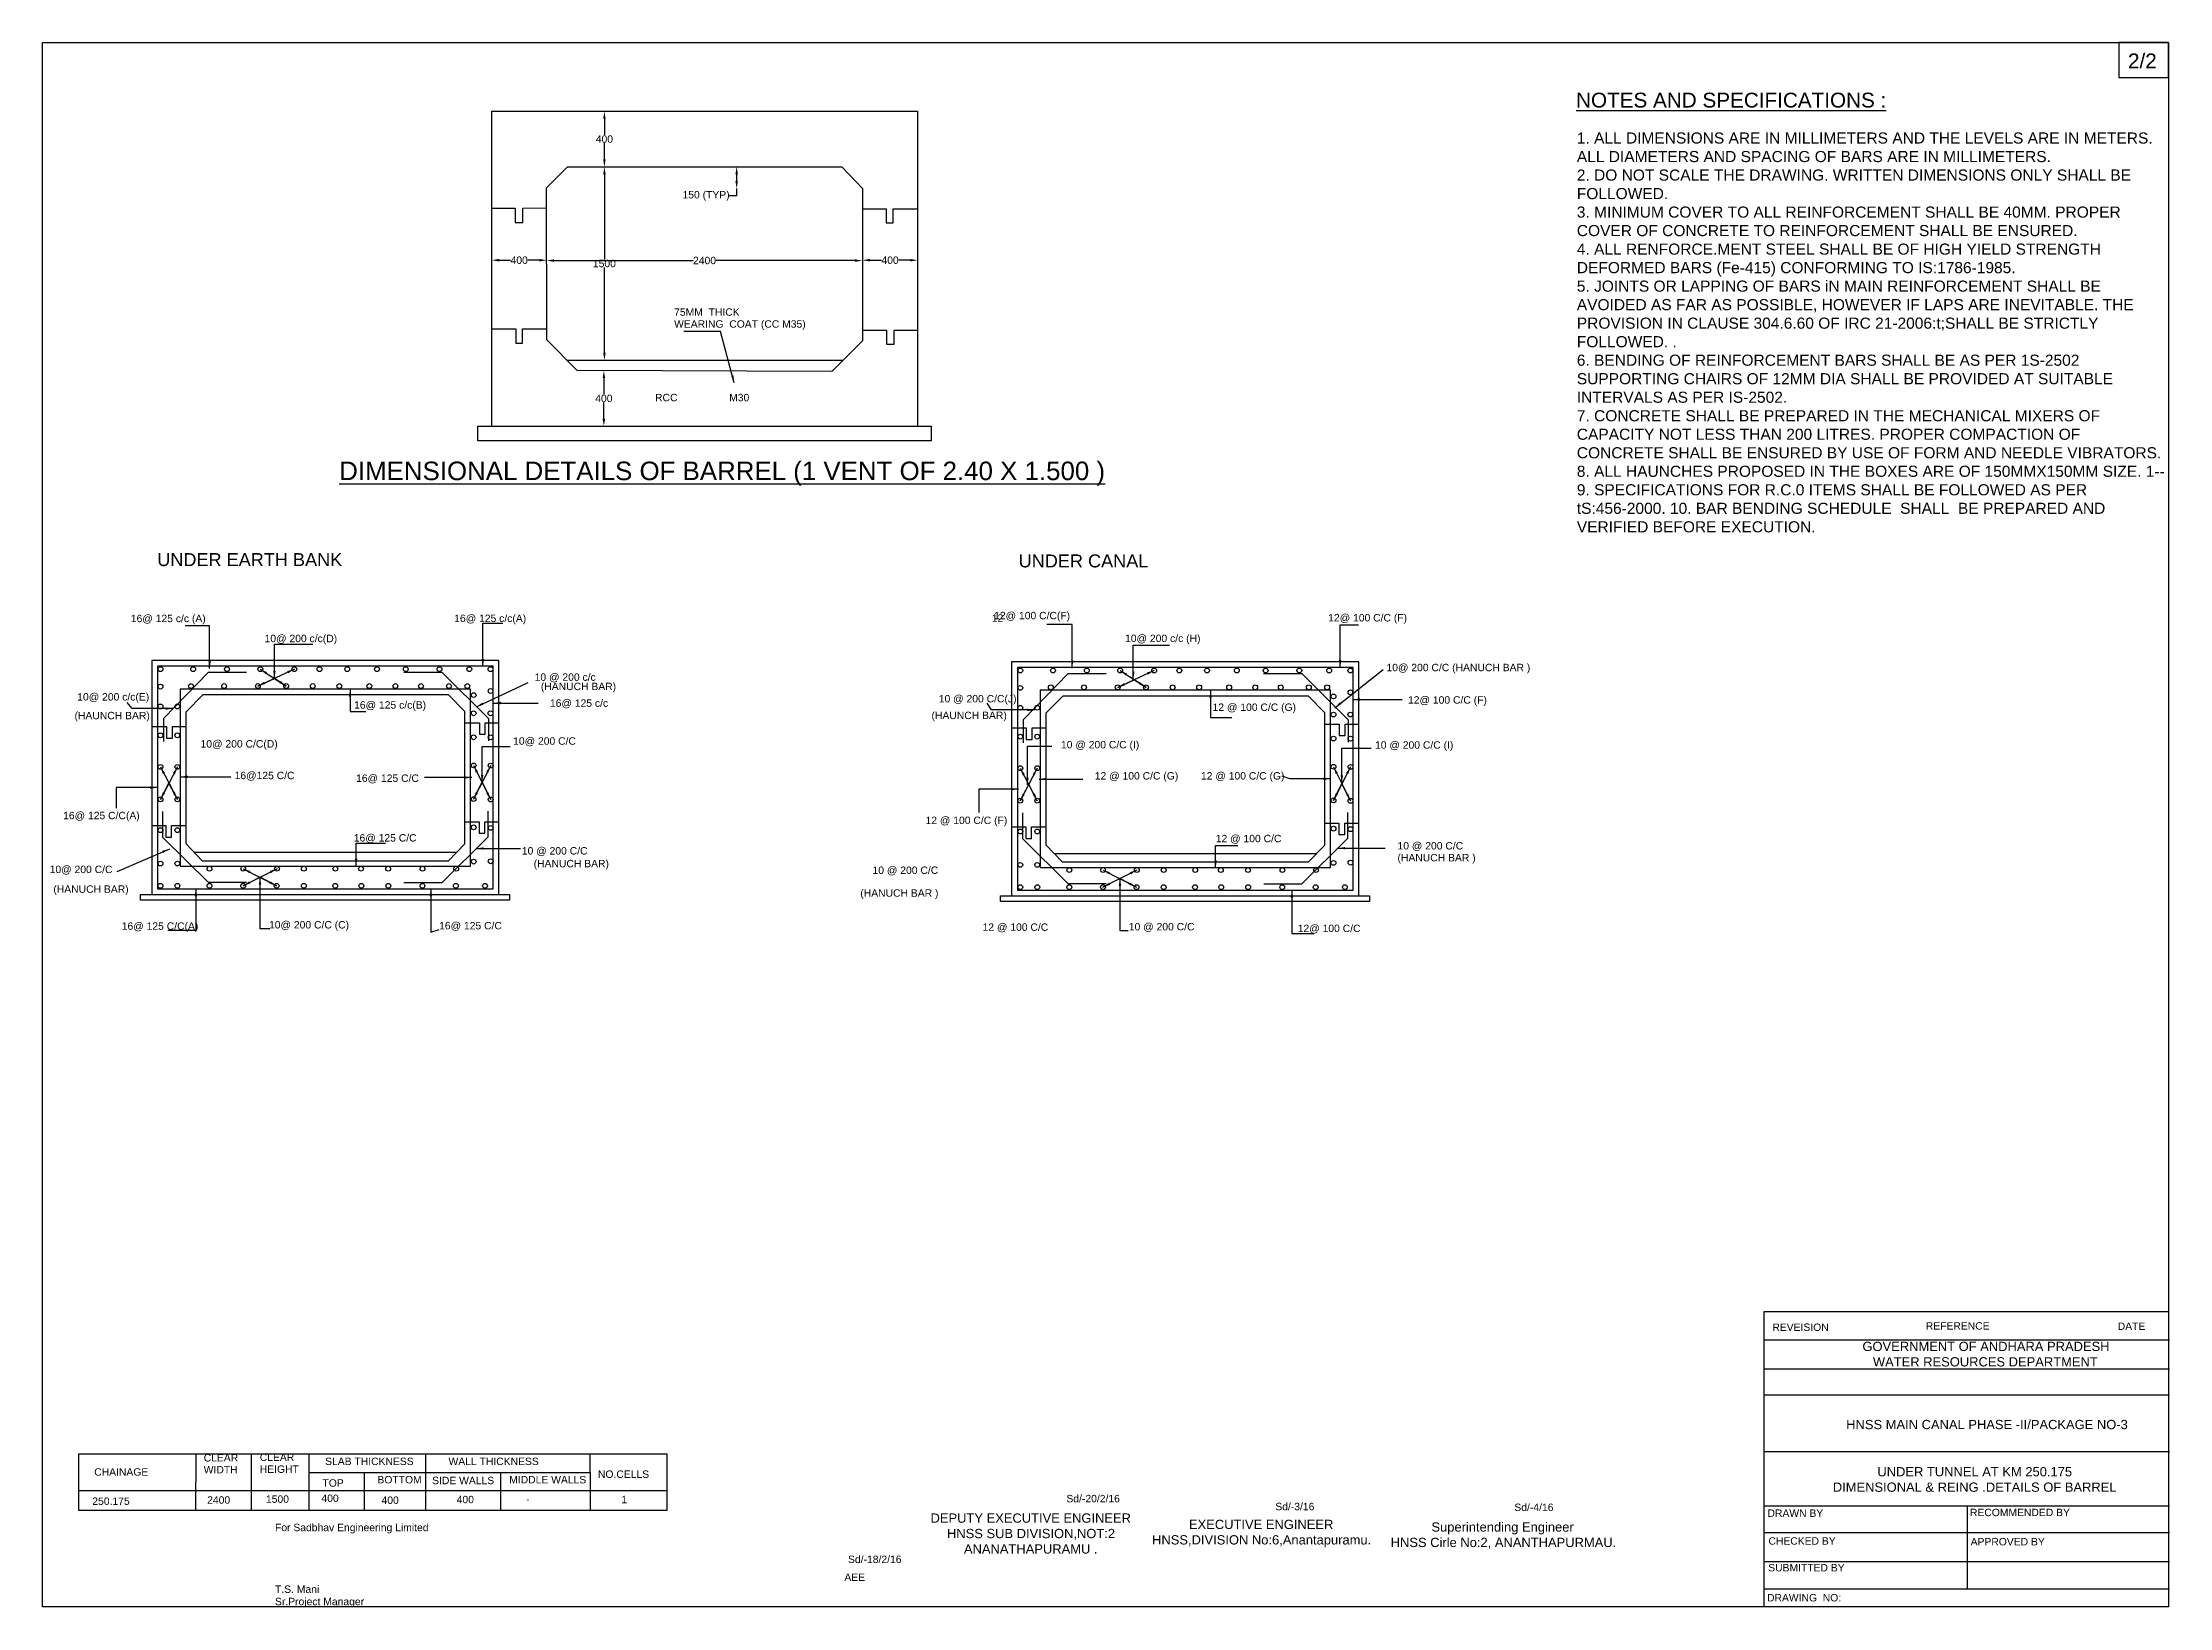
# Model space of a CAD drawing. Header units: inches. Extents: x 804 to 1379, y -40 to 382.
import ezdxf

# ---------------------------------------------------------------- set-up
doc = ezdxf.new("R2010")
doc.units = ezdxf.units.IN
doc.header["$MEASUREMENT"] = 0
doc.layers.add('DIMENSIONS', color=2, linetype='Continuous')
doc.layers.add('TEXT', color=1, linetype='Continuous')
doc.styles.get("Standard").update_dxf_attribs({"font": 'arial.ttf', "height": 2})
doc.dimstyles.get("Standard").update_dxf_attribs({"dimtxt": 2, "dimasz": 2, "dimexe": 0.18, "dimexo": 0.0625, "dimgap": 0.09, "dimtad": 0, "dimtih": 1, "dimtoh": 1, "dimdec": 4, "dimzin": 0, "dimdsep": 46, "dimtxsty": 'Standard', "dimcen": 0.09, "dimse1": 1, "dimse2": 1, "dimadec": 0, "dimazin": 0, "dimtfac": 1, "dimtdec": 4, "dimtofl": 0, "dimtmove": 0, "dimatfit": 3, "dimfxl": 1, "dimtolj": 1, "dimtzin": 0, "dimarcsym": 0})

# ---------------------------------------------------------------- blocks, each defined once
blk = doc.blocks.new('*D1')
at = {"layer": 'Defpoints', "color": 0, "transparency": 16777216}
for p in [(925.37, 323.6), (940.19, 323.61), (940.19, 323.61)]:
    blk.add_point(p, dxfattribs=at)
at = {"layer": 'DIMENSIONS', "color": 0, "lineweight": -2, "transparency": 16777216}
for p, q in [((927.37, 323.61), (930.45, 323.61)), ((938.19, 323.61), (935.12, 323.61))]:
    blk.add_line(p, q, dxfattribs=at)
at = {"layer": 'DIMENSIONS', "color": 0, "transparency": 16777216}
for points in [[(927.37, 323.95), (927.37, 323.28), (925.37, 323.61)], [(938.19, 323.95), (938.19, 323.28), (940.19, 323.61)]]:
    blk.add_solid(points, dxfattribs=at)
at = {"layer": 'DIMENSIONS', "color": 0, "transparency": 16777216, "insert": (932.78, 323.61), "char_height": 2, "attachment_point": 5}
blk.add_mtext('\\A1;400', dxfattribs=at)
blk = doc.blocks.new('*D2')
at = {"layer": 'Defpoints', "color": 0, "transparency": 16777216}
for p in [(940.19, 323.61), (1025.51, 323.61), (1025.51, 323.52)]:
    blk.add_point(p, dxfattribs=at)
at = {"layer": 'DIMENSIONS', "color": 0, "lineweight": -2, "transparency": 16777216}
for p, q in [((942.19, 323.52), (979.76, 323.52)), ((1023.51, 323.52), (985.94, 323.52))]:
    blk.add_line(p, q, dxfattribs=at)
at = {"layer": 'DIMENSIONS', "color": 0, "transparency": 16777216}
for points in [[(942.19, 323.85), (942.19, 323.18), (940.19, 323.52)], [(1023.51, 323.85), (1023.51, 323.18), (1025.51, 323.52)]]:
    blk.add_solid(points, dxfattribs=at)
at = {"layer": 'DIMENSIONS', "color": 0, "transparency": 16777216, "insert": (982.85, 323.52), "char_height": 2, "attachment_point": 5}
blk.add_mtext('\\A1;2400', dxfattribs=at)
blk = doc.blocks.new('*D3')
at = {"layer": 'Defpoints', "color": 0, "transparency": 16777216}
for p in [(955.05, 348.82), (955.04, 296.61), (955.79, 296.61)]:
    blk.add_point(p, dxfattribs=at)
at = {"layer": 'DIMENSIONS', "color": 0, "lineweight": -2, "transparency": 16777216}
for p, q in [((955.79, 346.82), (955.79, 323.83)), ((955.79, 298.61), (955.79, 321.6))]:
    blk.add_line(p, q, dxfattribs=at)
at = {"layer": 'DIMENSIONS', "color": 0, "transparency": 16777216}
for points in [[(955.46, 346.82), (956.13, 346.82), (955.79, 348.82)], [(955.46, 298.61), (956.13, 298.61), (955.79, 296.61)]]:
    blk.add_solid(points, dxfattribs=at)
at = {"layer": 'DIMENSIONS', "color": 0, "transparency": 16777216, "insert": (955.79, 322.71), "char_height": 2, "attachment_point": 5}
blk.add_mtext('\\A1;1500', dxfattribs=at)
blk = doc.blocks.new('*D4')
at = {"layer": 'Defpoints', "color": 0, "transparency": 16777216}
for p in [(955.79, 363.83), (955.79, 363.83), (955.79, 348.82)]:
    blk.add_point(p, dxfattribs=at)
at = {"layer": 'DIMENSIONS', "color": 0, "lineweight": -2, "transparency": 16777216}
for p, q in [((955.79, 361.83), (955.79, 357.44)), ((955.79, 350.82), (955.79, 355.21))]:
    blk.add_line(p, q, dxfattribs=at)
at = {"layer": 'DIMENSIONS', "color": 0, "transparency": 16777216}
for points in [[(955.46, 361.83), (956.13, 361.83), (955.79, 363.83)], [(955.46, 350.82), (956.13, 350.82), (955.79, 348.82)]]:
    blk.add_solid(points, dxfattribs=at)
at = {"layer": 'DIMENSIONS', "color": 0, "transparency": 16777216, "insert": (955.79, 356.32), "char_height": 2, "attachment_point": 5}
blk.add_mtext('\\A1;400', dxfattribs=at)
blk = doc.blocks.new('*D5')
at = {"layer": 'Defpoints', "color": 0, "transparency": 16777216}
for p in [(955.6, 293.76), (955.6, 278.79), (955.65, 278.79)]:
    blk.add_point(p, dxfattribs=at)
at = {"layer": 'DIMENSIONS', "color": 0, "lineweight": -2, "transparency": 16777216}
for p, q in [((955.65, 291.76), (955.65, 287.39)), ((955.65, 280.79), (955.65, 285.17))]:
    blk.add_line(p, q, dxfattribs=at)
at = {"layer": 'DIMENSIONS', "color": 0, "transparency": 16777216}
for points in [[(955.32, 291.76), (955.99, 291.76), (955.65, 293.76)], [(955.32, 280.79), (955.99, 280.79), (955.65, 278.79)]]:
    blk.add_solid(points, dxfattribs=at)
at = {"layer": 'DIMENSIONS', "color": 0, "transparency": 16777216, "insert": (955.65, 286.28), "char_height": 2, "attachment_point": 5}
blk.add_mtext('\\A1;400', dxfattribs=at)
blk = doc.blocks.new('*D6')
at = {"layer": 'Defpoints', "color": 0, "transparency": 16777216}
for p in [(1019.95, 348.82), (991.51, 343), (1025.51, 343)]:
    blk.add_point(p, dxfattribs=at)
at = {"layer": 'DIMENSIONS', "color": 0, "lineweight": -2, "transparency": 16777216}
for p, q in [((991.51, 346.82), (991.51, 345)), ((991.51, 341), (989.51, 341)), ((991.51, 343), (991.51, 341))]:
    blk.add_line(p, q, dxfattribs=at)
at = {"layer": 'DIMENSIONS', "color": 0, "transparency": 16777216}
for points in [[(991.18, 346.82), (991.85, 346.82), (991.51, 348.82)], [(991.18, 345), (991.85, 345), (991.51, 343)]]:
    blk.add_solid(points, dxfattribs=at)
at = {"layer": 'DIMENSIONS', "color": 0, "transparency": 16777216, "insert": (983.26, 341), "char_height": 2, "attachment_point": 5}
blk.add_mtext('\\A1;150 (TYP)', dxfattribs=at)
blk = doc.blocks.new('*D7')
at = {"layer": 'Defpoints', "color": 0, "transparency": 16777216}
for p in [(1025.51, 323.52), (1040.4, 323.61), (1040.4, 323.52)]:
    blk.add_point(p, dxfattribs=at)
at = {"layer": 'DIMENSIONS', "color": 0, "lineweight": -2, "transparency": 16777216}
for p, q in [((1027.51, 323.61), (1030.62, 323.61)), ((1038.4, 323.61), (1035.29, 323.61))]:
    blk.add_line(p, q, dxfattribs=at)
at = {"layer": 'DIMENSIONS', "color": 0, "transparency": 16777216}
for points in [[(1027.51, 323.95), (1027.51, 323.28), (1025.51, 323.61)], [(1038.4, 323.95), (1038.4, 323.28), (1040.4, 323.61)]]:
    blk.add_solid(points, dxfattribs=at)
at = {"layer": 'DIMENSIONS', "color": 0, "transparency": 16777216, "insert": (1032.96, 323.61), "char_height": 2, "attachment_point": 5}
blk.add_mtext('\\A1;400', dxfattribs=at)

msp = doc.modelspace()

# ---------------------------------------------------------------- linework, layer by layer
at = {"color": 0}
for points in [[(804.01568, 382.40975), (1378.27379, 382.40975), (1378.27379, -40.08763), (804.01568, -40.08763)], [(921.64416, 278.79445), (1044.07432, 278.79445), (1044.07432, 274.81249), (921.64416, 274.81249)], [(833.52799, 152.25832), (927.29699, 152.25832), (927.29699, 215.45961), (833.52799, 215.45961)], [(835.07158, 153.80191), (925.7534, 153.80191), (925.7534, 213.91602), (835.07158, 213.91602)], [(1065.79899, 151.90529), (1159.56799, 151.90529), (1159.56799, 215.10658), (1065.79899, 215.10658)], [(1067.34258, 153.44888), (1158.0244, 153.44888), (1158.0244, 213.56299), (1067.34258, 213.56299)], [(841.20336, 159.93369), (919.62162, 159.93369), (919.62162, 207.78424), (841.20336, 207.78424)], [(1073.47436, 159.58066), (1151.89262, 159.58066), (1151.89262, 207.43121), (1073.47436, 207.43121)], [(830.48852, 152.25832), (930.1917, 152.25832), (930.1917, 150.75205), (830.48852, 150.75205)], [(1062.75952, 151.90529), (1162.4627, 151.90529), (1162.4627, 150.39902), (1062.75952, 150.39902)]]:
    msp.add_lwpolyline(points, close=True, dxfattribs=at)
for points in [[(925.37373, 278.79445), (925.37373, 363.83271), (1040.40266, 363.83271), (1040.40266, 278.79445)], [(940.17167, 343.13889), (945.80099, 348.81515), (1019.94697, 348.81515), (1025.5112, 342.9959), (1025.5112, 301.8157), (1017.21786, 293.54919), (948.42779, 293.788), (940.21759, 302.12634), (940.17167, 343.13889)], [(925.37373, 337.71183), (931.68085, 337.71183), (931.68085, 333.83951), (933.72421, 333.83951), (933.72421, 337.71183), (940.17773, 337.71906)], [(1025.5112, 337.49377), (1031.90055, 337.49377), (1031.90055, 333.71215), (1033.79667, 333.71215), (1033.79667, 337.49377), (1040.40266, 337.49377)], [(925.37373, 305.05161), (931.88818, 305.05161), (931.88818, 301.2491), (933.70286, 301.2491), (933.70286, 305.05161), (940.2143, 305.0589)], [(1025.5112, 304.70159), (1031.98668, 304.70159), (1031.98668, 300.97644), (1034.03996, 300.97644), (1034.03996, 304.70159), (1040.40266, 304.70159)], [(945.64341, 296.61584), (1020.27796, 296.59939)], [(836.74143, 193.58912), (836.74143, 199.86763), (848.83133, 212.31801), (859.08985, 212.31801)], [(901.56975, 212.29877), (911.92066, 212.29877), (924.45813, 199.78375), (924.45813, 193.75943)], [(1069.01243, 193.23609), (1069.01243, 199.5146), (1081.10234, 211.96498), (1091.36086, 211.96498)], [(1133.84075, 211.94574), (1144.19166, 211.94574), (1156.72914, 199.43073), (1156.72914, 193.40641)], [(847.33532, 206.23613), (842.7678, 201.57174), (842.7678, 166.03498), (847.15042, 161.41518), (913.68772, 161.41518), (918.10713, 165.95824), (918.10713, 201.70745), (913.6915, 206.23006), (847.33532, 206.23613)], [(1079.60633, 205.8831), (1075.03881, 201.21871), (1075.03881, 165.68196), (1079.42143, 161.06216), (1145.95872, 161.06216), (1150.37813, 165.60521), (1150.37813, 201.35442), (1145.96251, 205.87704), (1079.60633, 205.8831)], [(833.52799, 197.64572), (837.49245, 197.64572), (837.49245, 194.53731), (839.11394, 194.53731), (839.11394, 197.64572), (842.7678, 197.64572)], [(918.10713, 198.65631), (922.0384, 198.65631), (922.0384, 195.60734), (923.62743, 195.60734), (923.62743, 198.65631), (927.29699, 198.65631)], [(1065.79899, 197.2927), (1069.76346, 197.2927), (1069.76346, 194.18429), (1071.38495, 194.18429), (1071.38495, 197.2927), (1075.03881, 197.2927)], [(1150.37813, 198.30329), (1154.30941, 198.30329), (1154.30941, 195.25432), (1155.89844, 195.25432), (1155.89844, 198.30329), (1159.56799, 198.30329)], [(859.09435, 155.47864), (848.80461, 155.47864), (836.55299, 167.65603), (836.55299, 174.73923)], [(924.2865, 174.76002), (924.2865, 167.77247), (911.86893, 155.39299), (901.61535, 155.39299)], [(1091.36536, 155.12562), (1081.07562, 155.12562), (1068.824, 167.30301), (1068.824, 174.38621)], [(1156.55751, 174.407), (1156.55751, 167.41944), (1144.13993, 155.03996), (1133.88635, 155.03996)], [(833.52799, 170.88251), (837.36046, 170.88251), (837.36046, 167.76264), (838.88309, 167.76264), (838.88309, 170.88251), (842.7678, 170.88251)], [(918.10713, 171.91014), (921.92546, 171.91014), (921.92546, 168.80996), (923.52678, 168.80996), (923.52678, 171.91014), (927.29699, 171.91014)], [(1065.79899, 170.52949), (1069.63147, 170.52949), (1069.63147, 167.40961), (1071.1541, 167.40961), (1071.1541, 170.52949), (1075.03881, 170.52949)], [(1150.37813, 171.55712), (1154.19647, 171.55712), (1154.19647, 168.45693), (1155.79778, 168.45693), (1155.79778, 171.55712), (1159.56799, 171.55712)], [(844.95911, 163.72508), (915.93475, 163.72508)], [(1077.23012, 163.37206), (1148.20575, 163.37206)]]:
    msp.add_lwpolyline(points, dxfattribs=at)
for centre in [(835.86936, 213.14622), (844.71499, 213.14622), (853.84713, 213.14622), (862.83639, 213.14622), (872.04183, 213.14622), (878.83974, 213.14622), (886.32019, 213.14622), (894.35786, 213.14622), (902.13482, 213.14622), (911.23529, 213.14622), (919.29645, 213.14622), (925.02474, 213.14622), (1068.14037, 212.7932), (1076.98599, 212.7932), (1086.11813, 212.7932), (1095.1074, 212.7932), (1104.31284, 212.7932), (1111.11074, 212.7932), (1118.5912, 212.7932), (1126.62886, 212.7932), (1134.40582, 212.7932), (1143.5063, 212.7932), (1151.56745, 212.7932), (1157.29574, 212.7932), (835.86936, 208.43802), (844.12662, 208.58773), (853.05823, 208.58773), (862.18918, 208.58773), (869.83116, 208.58773), (877.01475, 208.58773), (884.19728, 208.58773), (892.28153, 208.58773), (899.33638, 208.58773), (906.23376, 208.58773), (913.80333, 208.58773), (918.76035, 208.58773), (925.04921, 207.24399), (1068.14037, 208.08499), (1076.39763, 208.2347), (1085.32923, 208.2347), (1094.46018, 208.2347), (1102.10216, 208.2347), (1109.28575, 208.2347), (1116.46829, 208.2347), (1124.55254, 208.2347), (1131.60738, 208.2347), (1138.50476, 208.2347), (1146.07434, 208.2347), (1151.03136, 208.2347), (1157.32021, 206.89096), (835.86936, 203.07403), (840.4407, 203.07403), (920.46306, 206.14098), (920.46306, 201.23575), (925.01372, 201.23575), (1068.14037, 202.72101), (1072.71171, 202.72101), (1152.73406, 205.78795), (1152.73406, 200.88273), (1157.28472, 200.88273), (835.86936, 195.28092), (840.4407, 195.28092), (920.46306, 194.75342), (925.07791, 194.72796), (1068.14037, 194.92789), (1072.71171, 194.92789), (1152.73406, 194.4004), (1157.34891, 194.37494), (835.86936, 186.75161), (840.4407, 186.75161), (920.46306, 187.14208), (925.07791, 187.10598), (1068.14037, 186.39859), (1072.71171, 186.39859), (1152.73406, 186.78905), (1157.34891, 186.75295), (835.86936, 177.9728), (840.4407, 177.9728), (920.46306, 178.06239), (925.07791, 177.93524), (1068.14037, 177.61978), (1072.71171, 177.61978), (1152.73406, 177.70937), (1157.34891, 177.58221), (835.86936, 169.65268), (840.4407, 169.65268), (920.46306, 170.42525), (925.07791, 170.27119), (1068.14037, 169.29966), (1072.71171, 169.29966), (1152.73406, 170.07222), (1157.34891, 169.91816), (835.86936, 160.63369), (840.4407, 160.63369), (920.46306, 161.16352), (925.07791, 161.25133), (1068.14037, 160.28067), (1072.71171, 160.28067), (1152.73406, 160.8105), (1157.34891, 160.8983), (835.86936, 154.62285), (840.45892, 154.62285), (849.11465, 159.24356), (849.11465, 154.62285), (858.20664, 154.62285), (858.22745, 159.24356), (867.24933, 154.62285), (867.35235, 159.24356), (874.59417, 159.24356), (874.6014, 154.62285), (883.07965, 154.62285), (883.12325, 159.24356), (890.05126, 159.24356), (890.14528, 154.62285), (897.37725, 159.24356), (897.43118, 154.62285), (906.63075, 154.62285), (906.66409, 159.24356), (915.66722, 154.62285), (915.75256, 159.24356), (923.55213, 154.62285), (1081.38565, 158.89053), (1090.49846, 158.89053), (1099.62335, 158.89053), (1106.86518, 158.89053), (1115.39425, 158.89053), (1122.32227, 158.89053), (1129.64825, 158.89053), (1138.9351, 158.89053), (1148.02356, 158.89053), (1068.14037, 154.26982), (1072.72993, 154.26982), (1081.38565, 154.26982), (1090.47765, 154.26982), (1099.52034, 154.26982), (1106.8724, 154.26982), (1115.35066, 154.26982), (1122.41628, 154.26982), (1129.70218, 154.26982), (1138.90175, 154.26982), (1147.93823, 154.26982), (1155.82314, 154.26982)]:
    msp.add_circle(centre, 0.64894, dxfattribs=at)
at = {"layer": 'DIMENSIONS', "color": 0}
msp.add_lwpolyline([(813.78101, 1.15461), (972.63446, 1.15461), (972.63446, -14.14811), (813.78101, -14.14811)], close=True, dxfattribs=at)
for points in [[(845.44475, 1.15461), (845.36538, -14.14811)], [(860.40246, 1.15461), (860.40246, -14.14811)], [(875.98292, 1.15461), (875.92786, -14.14811)], [(875.96486, -3.86459), (951.98098, -3.86459), (951.98098, 1.15461)], [(907.45191, 1.15461), (907.45191, -14.14811)], [(890.88047, -3.86459), (890.88047, -14.14811)], [(927.71202, -3.86459), (927.71202, -14.14811)], [(951.98098, -3.86459), (951.98098, -14.14811)], [(972.63446, -8.81183), (813.78101, -8.81183)]]:
    msp.add_lwpolyline(points, dxfattribs=at)
at = {"layer": 'TEXT', "color": 0}
for points in [[(1378.27379, 382.40975), (1364.87604, 382.40975), (1364.87604, 373.00859), (1378.27379, 373.00859)], [(1378.27379, -40.08763), (1269.12387, -40.08763), (1269.12387, 39.66008), (1378.27379, 39.66008)]]:
    msp.add_lwpolyline(points, close=True, dxfattribs=at)
for points in [[(1269.18765, 31.95902), (1378.56566, 31.95902)], [(1269.18765, 24.13648), (1378.56566, 24.13648)], [(1269.18765, 17.15208), (1378.56566, 17.15208)], [(1269.18765, 1.78638), (1378.56566, 1.78638)], [(1269.18765, -12.81641), (1378.56566, -12.81641)], [(1323.87665, -12.81641), (1323.87665, -35.30621)], [(1269.18765, -20.0802), (1378.56566, -20.0802)], [(1269.18765, -27.90273), (1378.56566, -27.90273)], [(1269.18765, -35.30621), (1378.56566, -35.30621)]]:
    msp.add_lwpolyline(points, dxfattribs=at)

# ---------------------------------------------------------------- texts
for s, height, p in [('2/2', 4, (1367.36154, 375.45472)), ('%%UNOTES AND SPECIFICATIONS :', 4, (1218.26076, 364.86174)), ('75MM  THICK', 2, (974.6252, 308.60474)), ('WEARING  COAT (CC M35)', 2, (974.6252, 305.39192)), ('RCC                  M30', 2, (969.47145, 285.51125)), ('%%UDIMENSIONAL DETAILS OF BARREL (1 VENT OF 2.40 X 1.500 )', 5, (884.16269, 264.20982)), ('UNDER EARTH BANK ', 3.5, (834.99751, 240.99581)), ('UNDER CANAL', 3.5, (1067.69258, 240.6349)), ('16@ 125 c/c (A)', 2, (827.86122, 225.8481)), ('16@ 125 c/c(A)', 2, (915.21359, 225.87671)), ('12', 2, (1060.43363, 225.94582)), ('12@ 100 C/C(F)', 2, (1061.06523, 226.62302)), ('12@ 100 C/C (F)', 2, (1151.30481, 226.03522)), ('10@ 200 c/c(D)', 2, (863.99613, 220.43788)), ('10@ 200 c/c (H)', 2, (1096.43604, 220.47933)), ('10@ 200 C/C (HANUCH BAR )', 2, (1167.0535, 212.59504)), ('10 @ 200 c/c', 2, (936.94787, 210.00295)), ('(HANUCH BAR)', 2, (938.6233, 207.49262)), ('(HAUNCH BAR)', 2, (812.65951, 199.61443)), ('10@ 200 c/c(E)', 2, (813.38353, 204.67689)), ('16@ 125 c/c(B)', 2, (888.1772, 202.48984)), ('16@ 125 c/c', 2, (941.07747, 202.98381)), ('(HAUNCH BAR)', 2, (1044.1623, 199.66427)), ('10 @ 200 C/C(J)', 2, (1046.12173, 204.17441)), ('12 @ 100 C/C (G)', 2, (1120.07674, 201.87358)), ('12@ 100 C/C (F)', 2, (1172.87447, 203.83751)), ('10@ 200 C/C(D)', 2, (846.69922, 191.97547)), ('10@ 200 C/C ', 2, (931.13282, 192.73493)), ('10 @ 200 C/C (I)', 2, (1079.1263, 191.7558)), ('10 @ 200 C/C (I)', 2, (1163.96565, 191.66767)), ('16@125 C/C', 2, (855.89411, 183.43706)), ('16@ 125 C/C', 2, (888.71284, 182.69803)), ('12 @ 100 C/C (G)', 2, (1088.2571, 183.33385)), ('12 @ 100 C/C (G)', 2, (1116.94383, 183.33385)), ('16@ 125 C/C(A)', 2, (809.57369, 172.62005)), ('12 @ 100 C/C (F)', 2, (1042.54072, 171.32101)), ('16@ 125 C/C', 2, (888.09171, 166.58638)), ('12 @ 100 C/C ', 2, (1120.93049, 166.39749)), ('10 @ 200 C/C ', 2, (933.48937, 163.08132)), ('(HANUCH BAR)', 2, (936.68935, 159.63259)), ('(HANUCH BAR )', 2, (1170.03534, 161.22968)), ('10 @ 200 C/C ', 2, (1170.03534, 164.44251)), ('10@ 200 C/C', 2, (805.94623, 158.0698)), ('10 @ 200 C/C ', 2, (1028.22699, 157.84078)), ('(HANUCH BAR)', 2, (806.94036, 152.74364)), ('(HANUCH BAR )', 2, (1024.9235, 151.6812)), ('16@ 125 C/C(A)', 2, (825.41442, 142.74755)), ('10@ 200 C/C (C)', 2, (865.19638, 143.10191)), ('16@ 125 C/C', 2, (911.13786, 142.86585)), ('12 @ 100 C/C', 2, (1057.94885, 142.47234)), ('10 @ 200 C/C ', 2, (1097.45295, 142.59383)), ('12@ 100 C/C ', 2, (1143.07848, 142.13553)), ('REVEISION', 2, (1271.30025, 34.40093)), ('REFERENCE ', 2, (1312.74084, 34.74758)), ('DATE', 2, (1364.58985, 34.66557)), ('CLEAR ', 2, (847.55719, -0.87275)), ('CLEAR ', 2, (862.69881, -0.72519)), ('SLAB THICKNESS', 2, (880.35173, -1.83187)), ('WALL THICKNESS', 2, (913.68884, -1.84009)), ('CHAINAGE ', 2, (817.97943, -4.70384)), ('WIDTH', 2, (847.55719, -4.08557)), ('HEIGHT ', 2, (862.69881, -3.93801)), ('TOP', 2, (879.63865, -7.6686)), ('BOTTOM', 2, (894.48483, -6.78326)), ('SIDE WALLS ', 2, (909.25714, -7.00459)), ('MIDDLE WALLS', 2, (930.0861, -6.78326)), ('NO.CELLS', 2, (954.04948, -5.29781)), ('250.175', 2, (817.4624, -12.59814)), ('2400', 2, (848.48614, -12.25947)), ('1500', 2, (864.37085, -12.02784)), ('400', 2, (879.36287, -11.79987)), ('400', 2, (895.59542, -12.32105)), ('400', 2, (915.88611, -12.14732)), ('-', 2, (934.65938, -12.05055)), ('1', 2, (960.3532, -12.1432)), ('Sd/-20/2/16', 2, (1080.59799, -11.89312)), ('Sd/-3/16', 2, (1137.02203, -14.03359)), ('Sd/-4/16', 2, (1201.60865, -14.24104)), ('DRAWN BY ', 2, (1269.98624, -15.82754)), ('RECOMMENDED BY ', 2, (1324.66929, -15.63061)), ('CHECKED BY ', 2, (1270.24121, -23.34073)), ('APPROVED BY ', 2, (1324.85779, -23.53836)), ('Sd/-18/2/16', 2, (1021.60867, -28.30057)), ('SUBMITTED BY ', 2, (1270.179, -30.55759)), ('AEE ', 2, (1020.62632, -33.13132)), ('DRAWING  NO:', 2, (1269.85912, -38.66597))]:
    msp.add_text(s, height=height, dxfattribs=at).set_placement(p)
at = {"layer": 'TEXT', "color": 0, "attachment_point": 1}
for s, insert, char_height, width in [('1. ALL DIMENSIONS ARE IN MILLIMETERS AND THE LEVELS ARE IN METERS. ALL DIAMETERS AND SPACING OF BARS ARE IN MILLIMETERS. \\P2. DO NOT SCALE THE DRAWING. WRITTEN DIMENSIONS ONLY SHALL BE FOLLOWED. \\P3. MINIMUM COVER TO ALL REINFORCEMENT SHALL BE 40MM. PROPER COVER OF CONCRETE TO REINFORCEMENT SHALL BE ENSURED. \\P4. ALL RENFORCE.MENT STEEL SHALL BE OF HIGH YIELD STRENGTH DEFORMED BARS (Fe-415) CONFORMING TO IS:1786-1985. \\P5. JOINTS OR LAPPING OF BARS iN MAIN REINFORCEMENT SHALL BE AVOIDED AS FAR AS POSSIBLE, HOWEVER IF LAPS ARE INEVITABLE. THE PROVISION IN CLAUSE 304.6.60 OF IRC 21-2006:t;SHALL BE STRICTLY FOLLOWED. .\\P6. BENDING OF REINFORCEMENT BARS SHALL BE AS PER 1S-2502 SUPPORTING CHAIRS OF 12MM DIA SHALL BE PROVIDED AT SUITABLE INTERVALS AS PER IS-2502. \\P7. CONCRETE SHALL BE PREPARED IN THE MECHANICAL MIXERS OF CAPACITY NOT LESS THAN 200 LITRES. PROPER COMPACTION OF CONCRETE SHALL BE ENSURED BY USE OF FORM AND NEEDLE VIBRATORS. 8. ALL HAUNCHES PROPOSED IN THE BOXES ARE OF 150MMX150MM SIZE. 1-- \\P9. SPECIFICATIONS FOR R.C.0 ITEMS SHALL BE FOLLOWED AS PER tS:456-2000. 10. BAR BENDING SCHEDULE  SHALL  BE PREPARED AND VERIFIED BEFORE EXECUTION. ', (1218.47473, 358.11912), 3, 159.1360617), ('\\pi4.6873;GOVERNMENT OF ANDHARA PRADESH   \\P\\pi7.519;WATER RESOURCES DEPARTMENT ', (1290.94228, 31.46891), 2.5, 75.660426), ('HNSS MAIN CANAL PHASE -II/PACKAGE NO-3', (1291.24225, 10.36191), 2.5, 85.8607585), ('\\pi13.855;UNDER TUNNEL AT KM 250.175 \\P\\pi1.815;DIMENSIONAL & REING .DETAILS OF BARREL ', (1285.80895, -2.38539), 2.5, 79.8936683), ('\\pi1.9936;DEPUTY EXECUTIVE ENGINEER  \\P\\pi6.4351;HNSS SUB DIVISION,NOT:2 \\P\\pi11.014;ANANATHAPURAMU .', (1041.90261, -14.90942), 2.5, 57.8174339), ('\\pi12.009;EXECUTIVE ENGINEER  \\P\\pi2.0424;HNSS,DIVISION No:6,Anantapuramu.', (1101.69408, -16.61791), 2.5, 62.7051856), ('\\pi11.902;Superintending Engineer \\P\\pi0.89496;HNSS Cirle No:2, ANANTHAPURMAU.', (1167.29853, -17.31596), 2.5, 62.1412121), ('For Sadbhav Engineering Limited  \\P\\P\\P\\P\\PT.S. Mani \\PSr.Project Manager ', (866.81186, -17.69199), 2, 42.3568594)]:
    msp.add_mtext(s, dxfattribs=dict(at, insert=insert, char_height=char_height, width=width))

# ---------------------------------------------------------------- dimensions: what is measured, and where the dimension line sits
at = {"layer": 'DIMENSIONS', "color": 0}
for base, p1, p2, text, picture, middle in [((955.79173, 363.83271), (955.79173, 348.81515), (955.79173, 363.83271), '400', '*D4', (955.79173, 356.32393)), ((955.79173, 296.61377), (955.05487, 348.81515), (955.04337, 296.61377), '1500', '*D3', (955.79173, 322.71446)), ((991.51239, 342.9959), (1019.94697, 348.81515), (1025.5112, 342.9959), '150 (TYP)', '*D6', (983.25868, 340.9959)), ((955.65258, 278.79445), (955.60061, 293.7631), (955.60061, 278.79445), '400', '*D5', (955.65258, 286.27878))]:
    dim = msp.add_linear_dim(base=base, p1=p1, p2=p2, angle=90, text=text, dimstyle='Standard', dxfattribs=at)
    dim.commit()
    dim.dimension.update_dxf_attribs({"geometry": picture, "text_midpoint": middle})
for base, p1, p2, text, picture, middle in [((940.19353, 323.61295), (925.37373, 323.59636), (940.19353, 323.61295), '400', '*D1', (932.78363, 323.61295)), ((1025.5112, 323.51742), (940.19353, 323.61295), (1025.5112, 323.61295), '2400', '*D2', (982.85237, 323.51742)), ((1040.40266, 323.61295), (1025.5112, 323.51742), (1040.40266, 323.51742), '400', '*D7', (1032.95693, 323.61295))]:
    dim = msp.add_linear_dim(base=base, p1=p1, p2=p2, text=text, dimstyle='Standard', dxfattribs=at)
    dim.commit()
    dim.dimension.update_dxf_attribs({"geometry": picture, "text_midpoint": middle})

# ---------------------------------------------------------------- leaders
at = {"color": 0}
for points in [[(872.04183, 213.14622), (862.18918, 208.58773)], [(862.83639, 213.14622), (869.83116, 208.58773)], [(1104.31284, 212.7932), (1094.46018, 208.2347)], [(1095.1074, 212.7932), (1102.10216, 208.2347)], [(862.18918, 208.58773), (866.65834, 210.65546)], [(869.83116, 208.58773), (866.65834, 210.65546)], [(1094.46018, 208.2347), (1098.92934, 210.30243)], [(1102.10216, 208.2347), (1098.92934, 210.30243)], [(839.23863, 202.50167), (828.22109, 202.50167), (826.84014, 204.15123)], [(840.4407, 186.75161), (835.86936, 177.9728)], [(835.86936, 186.75161), (840.4407, 177.9728)], [(920.46306, 187.14208), (925.07791, 177.93524)], [(925.07791, 187.10598), (920.46306, 178.06239)], [(1072.71171, 186.39859), (1068.14037, 177.61978)], [(1068.14037, 186.39859), (1072.71171, 177.61978)], [(1152.73406, 186.78905), (1157.34891, 177.58221)], [(1157.34891, 186.75295), (1152.73406, 177.70937)], [(835.86936, 177.9728), (838.15503, 182.36221)], [(840.4407, 177.9728), (838.15503, 182.36221)], [(920.46306, 178.06239), (922.77048, 182.58419)], [(925.07791, 177.93524), (922.75897, 182.56162)], [(1068.14037, 177.61978), (1070.42604, 182.00918)], [(1072.71171, 177.61978), (1070.42604, 182.00918)], [(1152.73406, 177.70937), (1155.04149, 182.23116)], [(1157.34891, 177.58221), (1155.02997, 182.2086)], [(888.73755, 159.93369), (888.73755, 166.10855), (896.63416, 166.10855)], [(867.35235, 159.24356), (858.20664, 154.62285)], [(858.20664, 154.62285), (862.73839, 156.9332)], [(858.22745, 159.24356), (867.24933, 154.62285)], [(867.24933, 154.62285), (862.77949, 156.9332)], [(1099.62335, 158.89053), (1090.47765, 154.26982)], [(1090.47765, 154.26982), (1095.0094, 156.58018)], [(1090.49846, 158.89053), (1099.52034, 154.26982)], [(1099.52034, 154.26982), (1095.0505, 156.58018)]]:
    msp.add_leader(points, dimstyle='Standard', override={"dimgap": 0.09, "dimtad": 0}, dxfattribs=at)
at = {"layer": 'DIMENSIONS', "color": 0}
msp.add_leader([(990.87561, 290.46911), (987.13621, 304.35774), (977.26138, 304.35774)], dimstyle='Standard', override={"dimgap": 0.09, "dimtad": 0}, dxfattribs=at)
at = {"layer": 'TEXT', "color": 0}
for points in [[(849.15404, 213.36334), (849.15404, 224.88467), (842.56871, 224.88467)], [(922.98311, 213.859), (922.98311, 225.55121), (928.36249, 225.55121)], [(1082.14134, 213.40578), (1082.14134, 225.22069), (1075.2997, 225.22069)], [(1154.55736, 213.62335), (1154.55736, 225.12678), (1159.53353, 225.12678)], [(866.65834, 210.65546), (866.65834, 219.85739), (877.06322, 219.85739)], [(1098.66975, 210.46289), (1098.66975, 219.62947), (1108.41235, 219.62947)], [(1153.11991, 202.74161), (1166.16751, 213.01333)], [(887.07121, 207.71811), (887.07121, 201.69064), (891.36958, 201.69064)], [(921.20506, 203.00027), (935.20356, 209.58496)], [(1119.55316, 207.4787), (1119.55316, 200.08338), (1125.26199, 200.08338)], [(925.81953, 204.00734), (937.87918, 204.00734)], [(1072.03313, 202.13457), (1060.37766, 202.13457), (1059.14962, 203.93789)], [(1157.92895, 204.93805), (1171.25298, 204.93805)], [(922.77048, 182.53866), (922.77048, 192.27567), (930.36533, 192.27567)], [(1070.07111, 181.86846), (1070.07111, 192.34866), (1076.64301, 192.34866)], [(1154.99652, 182.43554), (1154.99652, 191.82367), (1162.95777, 191.82367)], [(841.20336, 184.06583), (854.85309, 184.06583)], [(919.95813, 183.88099), (907.21304, 183.88099)], [(1151.96503, 183.52918), (1140.99368, 183.52918), (1138.89278, 184.28051)], [(835.07158, 181.14717), (823.90265, 181.14717), (823.90265, 175.6169)], [(1067.62434, 180.71514), (1056.95958, 180.71514), (1056.95958, 174.3886)], [(1073.26404, 183.47016), (1085.07074, 183.47016)], [(838.26768, 164.57159), (824.1045, 158.41153)], [(921.21523, 164.71062), (933.12458, 164.71062)], [(1120.90889, 159.51626), (1120.90889, 165.55246), (1126.91832, 165.55246)], [(1153.88165, 164.78871), (1166.68804, 164.78871)], [(862.7588, 156.92275), (862.7588, 143.13761), (865.43289, 143.13761)], [(1095.0505, 156.58018), (1095.0505, 142.55975), (1097.30308, 142.55975)], [(845.39728, 153.80191), (845.39728, 142.56791), (837.87742, 142.56791)], [(908.88405, 153.80191), (908.88405, 142.1205), (911.13786, 142.86585)], [(1141.50514, 153.4322), (1141.50514, 141.72888), (1147.39063, 141.72888)]]:
    msp.add_leader(points, dimstyle='Standard', override={"dimgap": 0.09, "dimtad": 0}, dxfattribs=at)

doc.saveas('drawing.dxf')
